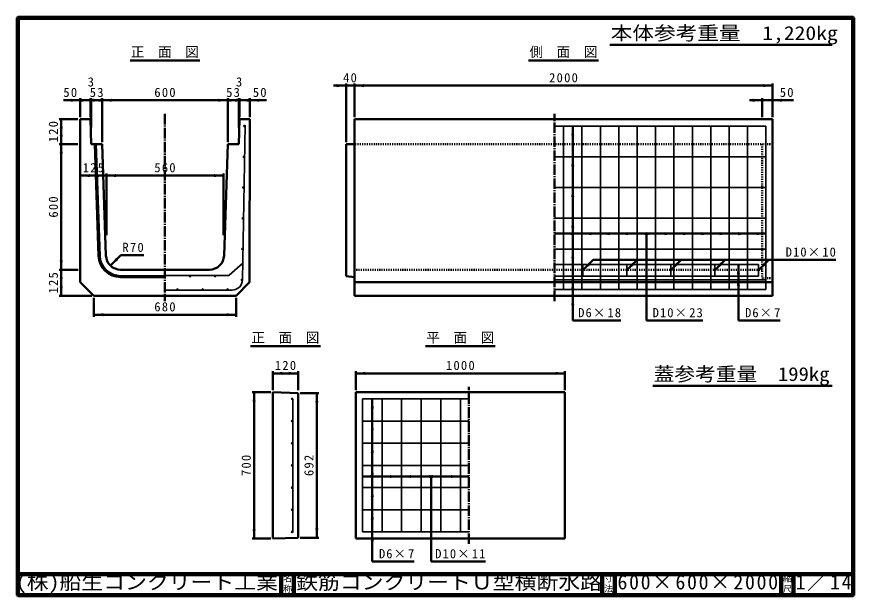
# Model space of a CAD drawing. Units: millimetres, scale not verified. Extents: x 100 to 4105, y 100 to 2870.
import ezdxf
from ezdxf.enums import TextEntityAlignment as Align

# ---------------------------------------------------------------- set-up
doc = ezdxf.new("R2010")
doc.units = ezdxf.units.MM
doc.header["$LTSCALE"] = 5
doc.linetypes.add('USER1', pattern=[13.4, 10, -1.2, 1, -1.2])
doc.linetypes.add('USER2', pattern=[2.2, 1, -1.2])
doc.layers.add('V-nasSTD', color=7, linetype='Continuous', lineweight=50)
doc.styles.add('ＭＳ ゴシック', font='')
doc.styles.get('ＭＳ ゴシック').set_extended_font_data('MS Gothic')

msp = doc.modelspace()

# ---------------------------------------------------------------- hatches: boundary and pattern name
at = {"layer": 'V-nasSTD'}
for points in [[(1629.842, 2533.245), (1674.842, 2540.745), (1629.842, 2548.245)], [(1759.842, 2548.245), (1714.842, 2540.745), (1759.842, 2533.245)], [(3669.842, 2533.245), (3714.842, 2540.745), (3669.842, 2548.245)], [(357.842, 2463.245), (402.842, 2470.745), (357.842, 2478.245)], [(407.842, 2463.245), (452.842, 2470.745), (407.842, 2478.245)], [(500.842, 2478.245), (455.842, 2470.745), (500.842, 2463.245)], [(463.842, 2463.245), (508.842, 2470.745), (463.842, 2478.245)], [(553.842, 2478.245), (508.842, 2470.745), (553.842, 2463.245)], [(1063.842, 2463.245), (1108.842, 2470.745), (1063.842, 2478.245)], [(1153.842, 2478.245), (1108.842, 2470.745), (1153.842, 2463.245)], [(1116.842, 2463.245), (1161.842, 2470.745), (1116.842, 2478.245)], [(1209.842, 2478.245), (1164.842, 2470.745), (1209.842, 2463.245)], [(1259.842, 2463.245), (1214.842, 2470.745), (1259.842, 2478.245)], [(3619.842, 2463.245), (3664.842, 2470.745), (3619.842, 2478.245)], [(3759.842, 2478.245), (3714.842, 2470.745), (3759.842, 2463.245)], [(320.342, 2335.745), (312.842, 2380.745), (305.342, 2335.745)], [(1191.656, 2347.678, 1), (1185.656, 2347.678, 1)], [(2766.342, 2302.678), (2758.842, 2347.678), (2751.342, 2302.678)], [(305.342, 2305.745), (312.842, 2260.745), (320.342, 2305.745)], [(320.342, 2215.745), (312.842, 2260.745), (305.342, 2215.745)], [(1189.254, 2200.678, 1), (1183.254, 2200.678, 1)], [(2766.342, 2155.678), (2758.842, 2200.678), (2751.342, 2155.678)], [(448.842, 2118.245), (403.842, 2110.745), (448.842, 2103.245)], [(483.842, 2103.245), (528.842, 2110.745), (483.842, 2118.245)], [(573.842, 2118.245), (528.842, 2110.745), (573.842, 2103.245)], [(1043.842, 2103.245), (1088.842, 2110.745), (1043.842, 2118.245)], [(1186.852, 2053.678, 1), (1180.852, 2053.678, 1)], [(2766.342, 2008.678), (2758.842, 2053.678), (2751.342, 2008.678)], [(1184.45, 1906.678, 1), (1178.45, 1906.678, 1)], [(2766.342, 1861.678), (2758.842, 1906.678), (2751.342, 1861.678)], [(2759.842, 1840.678), (2714.842, 1833.178), (2759.842, 1825.678)], [(2847.842, 1840.678), (2802.842, 1833.178), (2847.842, 1825.678)], [(2935.842, 1840.678), (2890.842, 1833.178), (2935.842, 1825.678)], [(3023.842, 1840.678), (2978.842, 1833.178), (3023.842, 1825.678)], [(3111.842, 1840.678), (3066.842, 1833.178), (3111.842, 1825.678)], [(3109.842, 1825.678), (3154.842, 1833.178), (3109.842, 1840.678)], [(3197.842, 1825.678), (3242.842, 1833.178), (3197.842, 1840.678)], [(3285.842, 1825.678), (3330.842, 1833.178), (3285.842, 1840.678)], [(3373.842, 1825.678), (3418.842, 1833.178), (3373.842, 1840.678)], [(3461.842, 1825.678), (3506.842, 1833.178), (3461.842, 1840.678)], [(3549.842, 1825.678), (3594.842, 1833.178), (3549.842, 1840.678)], [(3637.842, 1825.678), (3682.842, 1833.178), (3637.842, 1840.678)], [(1182.048, 1759.678, 1), (1176.048, 1759.678, 1)], [(2766.342, 1714.678), (2758.842, 1759.678), (2751.342, 1714.678)], [(305.342, 1705.745), (312.842, 1660.745), (320.342, 1705.745)], [(574.398, 1717.553), (547.882, 1680.43), (585.005, 1706.947)], [(1175.941, 1688.253, 1), (1179.743, 1683.612, 0.41421), (1180.163, 1687.834, 0.41421)], [(2834.223, 1695.087), (2807.706, 1657.964), (2844.83, 1684.48)], [(3044.223, 1695.087), (3017.706, 1657.964), (3054.83, 1684.48)], [(3254.223, 1695.087), (3227.706, 1657.964), (3264.83, 1684.48)], [(3464.223, 1695.087), (3437.706, 1657.964), (3474.83, 1684.48)], [(3558.342, 1640.932), (3550.842, 1685.932), (3543.342, 1640.932)], [(3674.223, 1695.087), (3647.706, 1657.964), (3684.83, 1684.48)], [(320.342, 1615.745), (312.842, 1660.745), (305.342, 1615.745)], [(808.842, 1632.995, -1), (808.842, 1626.995)], [(928.842, 1632.995, 1), (928.842, 1626.995, 1)], [(1048.842, 1632.995, 1), (1048.842, 1626.995, 1)], [(2766.342, 1567.678), (2758.842, 1612.678), (2751.342, 1567.678)], [(3558.342, 1584.995), (3550.842, 1629.995), (3543.342, 1584.995)], [(305.342, 1580.745), (312.842, 1535.745), (320.342, 1580.745)], [(868.842, 1563.495, 1), (868.842, 1569.495, 1)], [(988.842, 1563.495, 1), (988.842, 1569.495, 1)], [(1108.842, 1563.495, 1), (1108.842, 1569.495, 1)], [(2766.342, 1490.745), (2758.842, 1535.745), (2751.342, 1490.745)], [(513.842, 1453.245), (468.842, 1445.745), (513.842, 1438.245)], [(1103.842, 1438.245), (1148.842, 1445.745), (1103.842, 1453.245)], [(1370.058, 1172.907), (1325.058, 1165.407), (1370.058, 1157.907)], [(1400.058, 1157.907), (1445.058, 1165.407), (1400.058, 1172.907)], [(1766.458, 1172.907), (1721.458, 1165.407), (1766.458, 1157.907)], [(2676.458, 1157.907), (2721.458, 1165.407), (2676.458, 1172.907)], [(1242.558, 1030.407), (1235.058, 1075.407), (1227.558, 1030.407)], [(1417.058, 1040.407, 1), (1417.058, 1046.407, 1)], [(1527.558, 1026.407), (1535.058, 1071.407), (1542.558, 1026.407)], [(1807.758, 998.407), (1800.258, 1043.407), (1792.758, 998.407)], [(1417.058, 934.407, 1), (1417.058, 940.407, 1)], [(1807.758, 892.407), (1800.258, 937.407), (1792.758, 892.407)], [(1417.058, 828.407, 1), (1417.058, 834.407, 1)], [(1807.758, 786.407), (1800.258, 831.407), (1792.758, 786.407)], [(1417.058, 722.407, 1), (1417.058, 728.407, 1)], [(1807.758, 680.407), (1800.258, 725.407), (1792.758, 680.407)], [(1798.458, 679.907), (1753.458, 672.407), (1798.458, 664.907)], [(1892.058, 679.907), (1847.058, 672.407), (1892.058, 664.907)], [(1985.658, 679.907), (1940.658, 672.407), (1985.658, 664.907)], [(2079.258, 679.907), (2034.258, 672.407), (2079.258, 664.907)], [(2082.858, 664.907), (2127.858, 672.407), (2082.858, 679.907)], [(2176.458, 664.907), (2221.458, 672.407), (2176.458, 679.907)], [(1417.058, 616.407, 1), (1417.058, 622.407, 1)], [(1807.758, 574.407), (1800.258, 619.407), (1792.758, 574.407)], [(1417.058, 510.407, 1), (1417.058, 516.407, 1)], [(1807.758, 468.407), (1800.258, 513.407), (1792.758, 468.407)], [(1227.558, 420.407), (1235.058, 375.407), (1242.558, 420.407)], [(1417.058, 404.407, 1), (1417.058, 410.407, 1)], [(1542.558, 424.407), (1535.058, 379.407), (1527.558, 424.407)], [(1807.758, 362.407), (1800.258, 407.407), (1792.758, 362.407)]]:
    msp.add_hatch(color=256, dxfattribs=at).paths.add_polyline_path(points)
h = msp.add_hatch(color=256, dxfattribs=at)
h.paths.add_polyline_path([(1179.646, 1612.678, 1), (1173.646, 1612.678, 1)])
h.paths.add_polyline_path([(1179.646, 1612.678, -0.00052), (1179.644, 1612.574)], flags=16)

# ---------------------------------------------------------------- linework, layer by layer
at = {"layer": 'V-nasSTD', "lineweight": 100}
for p, q in [((105, 2865), (105, 105)), ((4100, 2865), (105, 2865)), ((4100, 105), (4100, 2865)), ((105, 205), (4100, 205)), ((1365, 205), (1365, 105)), ((1425, 205), (1425, 105)), ((2900, 205), (2900, 105)), ((2960, 205), (2960, 105)), ((3755, 205), (3755, 105)), ((3755, 205), (3755, 105)), ((3815, 205), (3815, 105)), ((105, 105), (4100, 105))]:
    msp.add_line(p, q, dxfattribs=at)
at = {"layer": 'V-nasSTD'}
for p, q in [((2936.5, 2735), (4000, 2735)), ((641.842, 2660.745), (975.842, 2660.745)), ((2547.842, 2660.745), (2881.842, 2660.745)), ((1674.842, 2540.745), (1614.842, 2540.745)), ((1674.842, 2550.745), (1674.842, 2270.745)), ((1714.842, 2540.745), (1674.842, 2540.745)), ((1714.842, 2550.745), (1714.842, 2390.745)), ((1714.842, 2540.745), (3714.842, 2540.745)), ((3714.842, 2550.745), (3714.842, 2390.745)), ((322.842, 2470.745), (402.842, 2470.745)), ((402.842, 2480.745), (402.842, 2390.745)), ((402.842, 2470.745), (452.842, 2470.745)), ((452.842, 2480.745), (452.842, 2390.745)), ((452.842, 2470.745), (455.842, 2470.745)), ((455.842, 2480.745), (455.842, 2340.745)), ((455.842, 2470.745), (508.842, 2470.745)), ((508.842, 2480.745), (508.842, 2270.745)), ((508.842, 2470.745), (1108.842, 2470.745)), ((1108.842, 2480.745), (1108.842, 2270.745)), ((1161.842, 2470.745), (1108.842, 2470.745)), ((1161.842, 2480.745), (1161.842, 2340.745)), ((1164.842, 2470.745), (1161.842, 2470.745)), ((1164.842, 2480.745), (1164.842, 2390.745)), ((1214.842, 2470.745), (1164.842, 2470.745)), ((1214.842, 2480.745), (1214.842, 2390.745)), ((1294.842, 2470.745), (1214.842, 2470.745)), ((3664.842, 2470.745), (3604.842, 2470.745)), ((3664.842, 2480.745), (3664.842, 2390.745)), ((3664.842, 2470.745), (3714.842, 2470.745)), ((3714.842, 2470.745), (3814.842, 2470.745)), ((302.842, 2380.745), (392.842, 2380.745)), ((312.842, 2380.745), (312.842, 2260.745)), ((402.842, 2380.745), (403.926, 1600.662)), ((452.842, 2380.745), (402.842, 2380.745)), ((455.842, 2260.745), (452.842, 2380.745)), ((1164.842, 2380.745), (1161.842, 2260.745)), ((1214.842, 2380.745), (1164.842, 2380.745)), ((1213.759, 1600.662), (1214.842, 2380.745)), ((1714.842, 2380.745), (1714.842, 1535.745)), ((3714.842, 2380.745), (1714.842, 2380.745)), ((3714.842, 1535.745), (3714.842, 2380.745)), ((2758.842, 2347.678), (2758.842, 1417.678)), ((302.842, 2260.745), (392.842, 2260.745)), ((312.842, 2260.745), (312.842, 1660.745)), ((455.842, 2260.745), (508.842, 2260.745)), ((473.823, 2260.745), (491.606, 1727.247)), ((478.825, 2260.745), (496.603, 1727.414)), ((508.842, 2260.745), (526.587, 1728.413)), ((1108.842, 2260.745), (1091.098, 1728.413)), ((1108.842, 2260.745), (1161.842, 2260.745)), ((1714.842, 2260.745), (1674.842, 2260.745)), ((1674.842, 2260.745), (1674.842, 1630.745)), ((403.842, 2120.745), (403.842, 1825.745)), ((528.842, 2110.745), (403.842, 2110.745)), ((528.842, 2120.745), (528.842, 1825.745)), ((528.842, 2110.745), (1088.842, 2110.745)), ((1088.842, 2120.745), (1088.842, 1825.745)), ((3682.842, 1833.178), (2670.842, 1833.178)), ((3110.842, 1833.178), (3110.842, 1417.678)), ((547.882, 1680.43), (597.379, 1729.928)), ((707.379, 1729.928), (597.379, 1729.928)), ((2857.204, 1707.461), (2807.706, 1657.964)), ((4017.204, 1707.461), (2857.204, 1707.461)), ((3067.204, 1707.461), (3017.706, 1657.964)), ((3277.204, 1707.461), (3227.706, 1657.964)), ((3487.204, 1707.461), (3437.706, 1657.964)), ((3550.842, 1685.932), (3550.842, 1417.678)), ((3697.204, 1707.461), (3647.706, 1657.964)), ((302.842, 1660.745), (393.842, 1660.745)), ((312.842, 1660.745), (312.842, 1535.745)), ((596.548, 1660.745), (1021.137, 1660.745)), ((596.548, 1630.745), (808.842, 1630.745)), ((596.548, 1625.745), (808.842, 1625.745)), ((1674.842, 1630.745), (1714.842, 1625.745)), ((403.926, 1600.662), (468.842, 1535.745)), ((1213.759, 1600.662), (1148.842, 1535.745)), ((3714.842, 1600.662), (1714.842, 1600.662)), ((302.842, 1535.745), (458.842, 1535.745)), ((468.842, 1535.745), (1148.842, 1535.745)), ((468.842, 1525.745), (468.842, 1435.745)), ((1148.842, 1525.745), (1148.842, 1435.745)), ((1714.842, 1535.745), (3714.842, 1535.745)), ((468.842, 1445.745), (1148.842, 1445.745)), ((2758.842, 1417.678), (2988.842, 1417.678)), ((3110.842, 1417.678), (3380.842, 1417.678)), ((3550.842, 1417.678), (3750.842, 1417.678)), ((1218.058, 1295.407), (1552.058, 1295.407)), ((2054.458, 1295.407), (2388.458, 1295.407)), ((1325.058, 1175.407), (1325.058, 1085.407)), ((1325.058, 1165.407), (1445.058, 1165.407)), ((1445.058, 1175.407), (1445.058, 1085.407)), ((1721.458, 1175.407), (1721.458, 1085.407)), ((1721.458, 1165.407), (2721.458, 1165.407)), ((2721.458, 1175.407), (2721.458, 1085.407)), ((3142, 1105), (4000, 1105)), ((1225.058, 1075.407), (1315.058, 1075.407)), ((1235.058, 1075.407), (1235.058, 375.407)), ((1325.058, 1075.407), (1325.058, 375.407)), ((1445.058, 1071.407), (1325.058, 1075.407)), ((1445.058, 379.407), (1445.058, 1071.407)), ((1545.058, 1071.407), (1455.058, 1071.407)), ((1535.058, 1071.407), (1535.058, 379.407)), ((1721.458, 1075.407), (1721.458, 375.407)), ((2721.458, 1075.407), (1721.458, 1075.407)), ((1800.258, 1043.407), (1800.258, 265.407)), ((2721.458, 375.407), (2721.458, 1075.407)), ((2261.458, 672.407), (1753.458, 672.407)), ((2081.058, 672.407), (2081.058, 265.407)), ((1225.058, 375.407), (1315.058, 375.407)), ((1325.058, 375.407), (1445.058, 379.407)), ((1545.058, 379.407), (1455.058, 379.407)), ((1721.458, 375.407), (2721.458, 375.407)), ((1800.258, 265.407), (2000.258, 265.407)), ((2081.058, 265.407), (2341.058, 265.407))]:
    msp.add_line(p, q, dxfattribs=at)
at = {"layer": 'V-nasSTD', "linetype": 'USER1'}
for p, q in [((808.842, 2405.745), (808.842, 1510.745)), ((2670.842, 1510.745), (2670.842, 2405.745)), ((2261.458, 350.407), (2261.458, 1100.407))]:
    msp.add_line(p, q, dxfattribs=at)
at = {"layer": 'V-nasSTD', "lineweight": 35}
for p, q in [((1179.646, 1612.678), (1191.736, 2352.58)), ((2670.842, 2347.678), (3682.842, 2347.678)), ((2714.842, 2347.678), (2714.842, 1566.495)), ((2802.842, 2347.678), (2802.842, 1566.495)), ((2890.842, 2347.678), (2890.842, 1566.495)), ((2978.842, 2347.678), (2978.842, 1566.495)), ((3066.842, 2347.678), (3066.842, 1566.495)), ((3154.842, 2347.678), (3154.842, 1566.495)), ((3242.842, 2347.678), (3242.842, 1566.495)), ((3330.842, 2347.678), (3330.842, 1566.495)), ((3418.842, 2347.678), (3418.842, 1566.495)), ((3506.842, 2347.678), (3506.842, 1566.495)), ((3594.842, 2347.678), (3594.842, 1566.495)), ((3682.842, 2347.678), (3682.842, 1566.495)), ((2670.842, 2200.678), (3682.842, 2200.678)), ((2670.842, 2053.678), (3682.842, 2053.678)), ((2670.842, 1906.678), (3682.842, 1906.678)), ((2670.842, 1759.678), (3682.842, 1759.678)), ((1115.003, 1635.439), (1180.952, 1692.596)), ((2670.842, 1685.932), (3647.706, 1685.932)), ((2807.706, 1685.932), (2807.706, 1629.995)), ((3017.706, 1685.932), (3017.706, 1629.995)), ((3227.706, 1685.932), (3227.706, 1629.995)), ((3437.706, 1685.932), (3437.706, 1629.995)), ((3647.706, 1685.932), (3647.706, 1629.995)), ((1108.454, 1632.995), (808.842, 1632.995)), ((1179.644, 1612.574), (1179.646, 1612.678)), ((3647.706, 1629.995), (2670.842, 1629.995)), ((2670.842, 1612.678), (3682.842, 1612.678)), ((808.842, 1563.495), (1129.652, 1563.495)), ((2670.842, 1566.495), (3682.842, 1566.495)), ((1420.058, 1043.407), (1420.058, 407.407)), ((1753.458, 1043.407), (1753.458, 407.407)), ((2261.458, 1043.407), (1753.458, 1043.407)), ((1847.058, 1043.407), (1847.058, 407.407)), ((1940.658, 1043.407), (1940.658, 407.407)), ((2034.258, 1043.407), (2034.258, 407.407)), ((2127.858, 1043.407), (2127.858, 407.407)), ((2221.458, 1043.407), (2221.458, 407.407)), ((2261.458, 937.407), (1753.458, 937.407)), ((2261.458, 831.407), (1753.458, 831.407)), ((2261.458, 725.407), (1753.458, 725.407)), ((2261.458, 619.407), (1753.458, 619.407)), ((2261.458, 513.407), (1753.458, 513.407)), ((2261.458, 407.407), (1753.458, 407.407))]:
    msp.add_line(p, q, dxfattribs=at)
at = {"layer": 'V-nasSTD', "linetype": 'USER2'}
for p, q in [((3714.842, 2260.745), (1714.842, 2260.745)), ((3664.842, 2260.745), (3664.842, 1620.745)), ((3664.842, 1660.745), (1714.842, 1660.745)), ((3714.842, 1620.745), (3664.842, 1620.745))]:
    msp.add_line(p, q, dxfattribs=at)
at = {"layer": 'V-nasSTD', "lineweight": 13}
msp.add_lwpolyline([(100, 100), (100, 2870), (4105, 2870), (4105, 100)], close=True, dxfattribs=at)
at = {"layer": 'V-nasSTD', "lineweight": 35}
for centre in [(1188.656, 2347.678), (1186.254, 2200.678), (1183.852, 2053.678), (1181.45, 1906.678), (1179.048, 1759.678), (1177.842, 1685.932), (928.842, 1629.995), (1048.842, 1629.995), (1176.646, 1612.678), (868.842, 1566.495), (988.842, 1566.495), (1108.842, 1566.495), (1417.058, 1043.407), (1417.058, 937.407), (1417.058, 831.407), (1417.058, 725.407), (1417.058, 619.407), (1417.058, 513.407), (1417.058, 407.407)]:
    msp.add_circle(centre, 3, dxfattribs=at)
at = {"layer": 'V-nasSTD'}
for centre, radius, start, end in [((596.548, 1730.745), 105, 181.90915, 270), ((596.548, 1730.745), 100, 181.90915, 270), ((596.548, 1730.745), 70, 181.90915, 270), ((1021.137, 1730.745), 70, 270, 358.09085)]:
    msp.add_arc(centre, radius, start, end, dxfattribs=at)
at = {"layer": 'V-nasSTD', "lineweight": 35}
for centre, radius, start, end in [((808.842, 1629.995), 3, 270, 90), ((1108.454, 1642.995), 10, 270, 310.91532), ((1129.652, 1613.495), 50, 270, 359.06388), ((1129.652, 1613.495), 50, 358.94438, 359.06388)]:
    msp.add_arc(centre, radius, start, end, dxfattribs=at)

# ---------------------------------------------------------------- texts
at = {"layer": 'V-nasSTD', "style": 'ＭＳ ゴシック'}
for s, height, width, p in [('本体参考重量\u30001,220kg', 65.98, 1.15, (2940.5, 2825)), ('蓋参考重量\u3000199kg', 65.98, 1.1, (3146, 1195)), ('(株)船生コンクリート工業', 69.65, 1.1, (95.36, 202.55)), ('鉄筋コンクリートＵ型横断水路', 69.65, 1.1, (1435.75, 202.47))]:
    msp.add_text(s, height=height, dxfattribs=dict(at, width=width)).set_placement(p, align=Align.TOP_LEFT)
for s, height, p in [('正\u3000面\u3000図', 47.65, (645.838, 2725.745)), ('側\u3000面\u3000図', 47.65, (2551.838, 2725.745)), ('3', 43.99, (439.342, 2580.741)), ('3', 43.99, (1148.342, 2580.741)), ('正\u3000面\u3000図', 47.65, (1222.054, 1360.407)), ('平\u3000面\u3000図', 47.65, (2058.454, 1360.407)), ('名', 30.79, (1373.982, 200.999)), ('寸', 30.79, (2908.982, 200.999)), ('縮', 30.79, (3763.982, 200.999)), ('称', 30.79, (1373.976, 151.01)), ('法', 30.79, (2908.976, 151.01)), ('尺', 30.79, (3763.976, 151.01))]:
    msp.add_text(s, height=height, dxfattribs=at).set_placement(p, align=Align.TOP_LEFT)
at = {"layer": 'V-nasSTD', "attachment_point": 1, "style": 'ＭＳ ゴシック'}
for s, insert, char_height in [('\\T1.2;40', (1660.697, 2600.745), 43.99), ('\\T1.2;2000', (2645.736, 2600.745), 43.99), ('\\T1.2;50', (322.842, 2530.64), 43.99), ('\\T1.2;53', (449.045, 2530.558), 43.99), ('\\T1.2;600', (757.855, 2530.745), 43.99), ('\\T1.2;53', (1101.398, 2530.465), 43.99), ('\\T1.2;50', (1228.842, 2530.745), 43.99), ('\\T1.2;50', (3748.842, 2530.745), 43.99), ('\\T1.2;125', (415.355, 2170.745), 43.99), ('\\T1.2;560', (757.855, 2170.745), 43.99), ('\\T1.2;R70', (605.379, 1789.928), 43.99), ('\\T1.17;D10×10', (3777.204, 1767.461), 43.99), ('\\T1.2;680', (757.855, 1505.745), 43.99), ('\\T1.17;D6×18', (2784.842, 1477.678), 43.99), ('\\T1.17;D10×23', (3140.842, 1477.678), 43.99), ('\\T1.16;D6×7', (3582.842, 1477.678), 43.99), ('\\T1.2;120', (1334.07, 1225.407), 43.99), ('\\T1.2;1000', (2152.352, 1225.407), 43.99), ('\\T1.16;D6×7', (1832.258, 325.407), 43.99), ('\\T1.17;D10×11', (2101.058, 325.407), 43.99), ('\\T1.17;600×600×2000', (2972.75, 202.47), 69.65), ('\\T1.16;1／14', (3824.5, 202.582), 69.65)]:
    msp.add_mtext(s, dxfattribs=dict(at, insert=insert, char_height=char_height))
at = {"layer": 'V-nasSTD', "char_height": 43.99, "attachment_point": 1, "rotation": 90, "style": 'ＭＳ ゴシック'}
for s, insert in [('\\T1.2;120', (252.842, 2269.758)), ('\\T1.2;600', (252.842, 1909.758)), ('\\T1.2;125', (252.842, 1547.258)), ('\\T1.2;700', (1175.058, 674.42)), ('\\T1.2;692', (1475.058, 674.42))]:
    msp.add_mtext(s, dxfattribs=dict(at, insert=insert))

doc.saveas('drawing.dxf')
